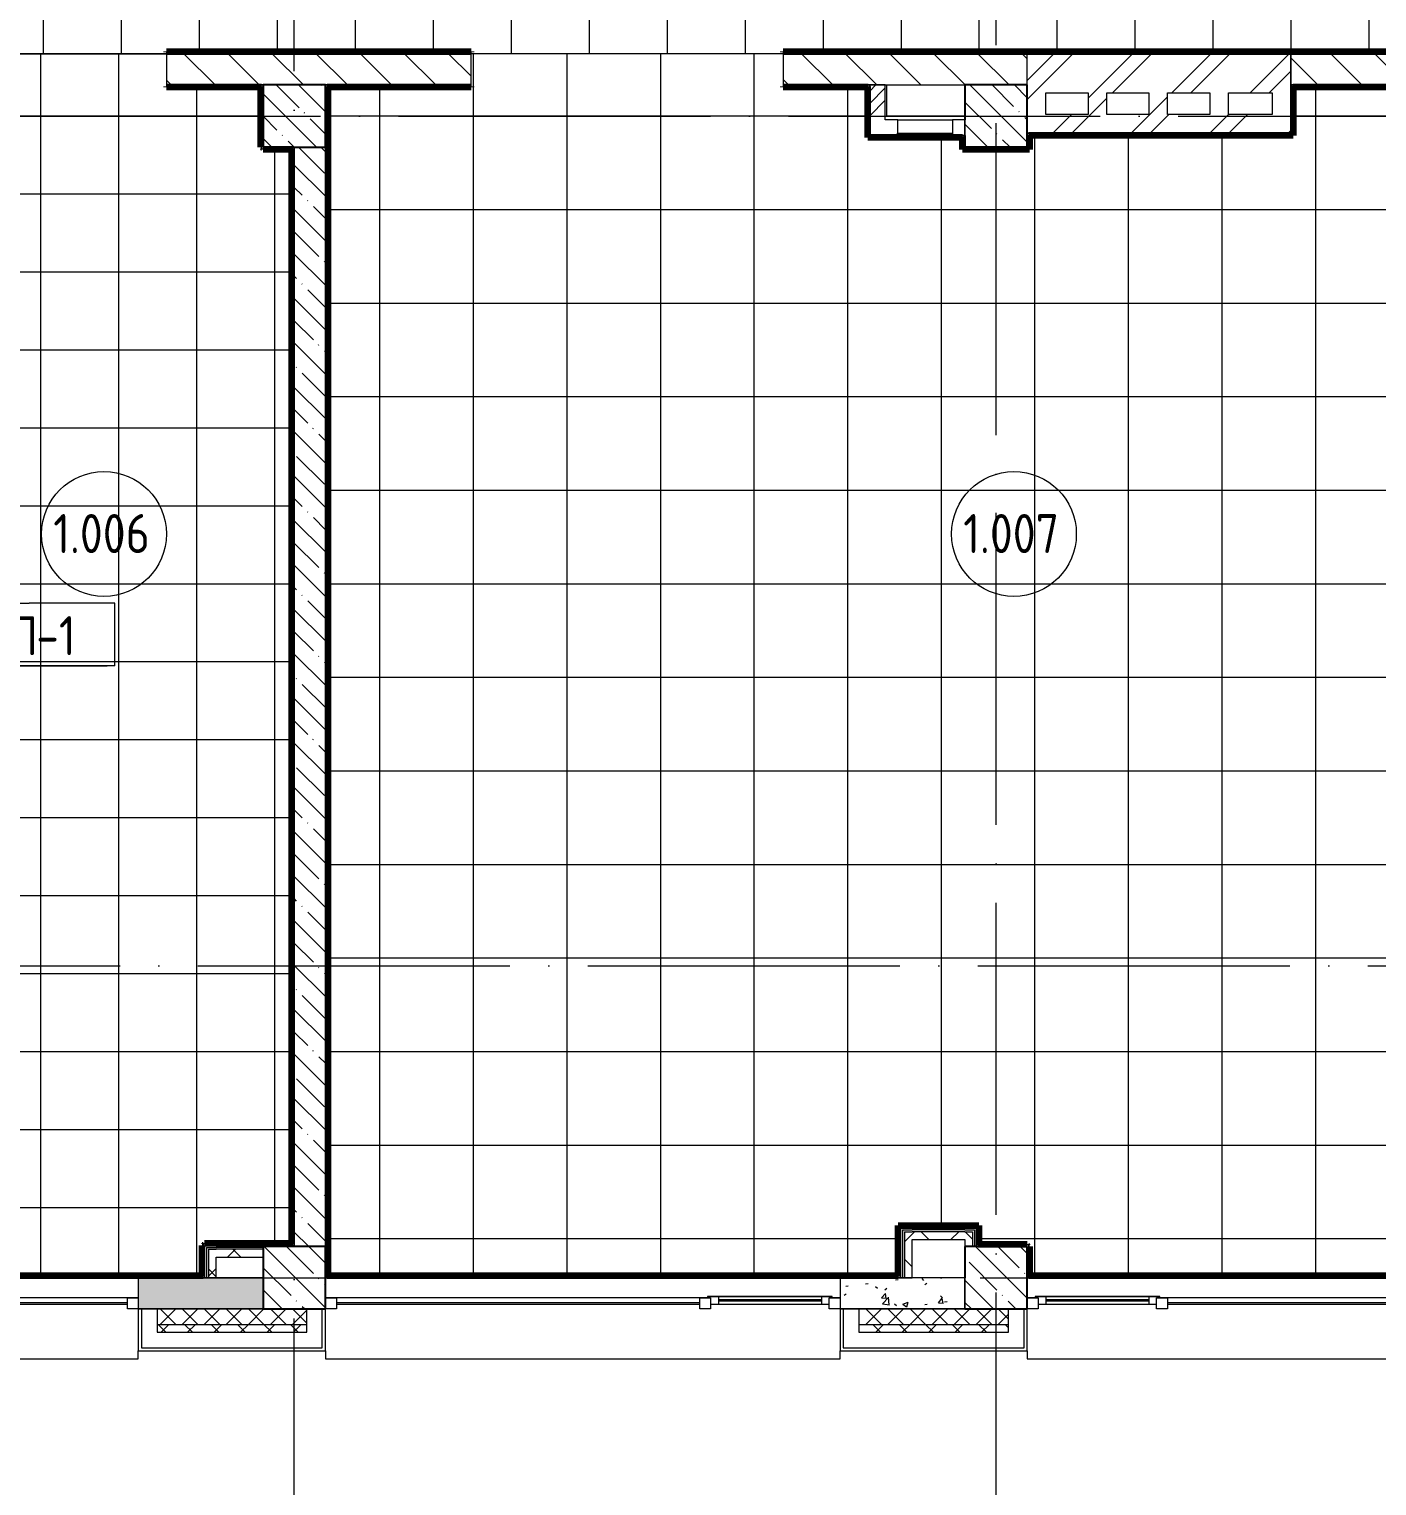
# Model space of a CAD drawing. Header units: millimetres. Extents: x -4370 to 196781, y -4577 to 61202.
# Drawn here: x 52850 to 61492, y 42190 to 51533 of the extents above; entities that cross this region are included whole.
import ezdxf

# ---------------------------------------------------------------- set-up
doc = ezdxf.new("R2010")
doc.units = ezdxf.units.MM
doc.linetypes.add('ADSK_Линия сетки', pattern=[2500, 2000, -250, 0, -250])
for name, color, linetype, lineweight in [('A-AREA-____-IDEN', 2, 'Continuous', 20), ('A-FLOR-____-IDEN', 11, 'Continuous', 20), ('A-FLOR-____-OTLN', 192, 'Continuous', 9), ('A-FLOR-____-PATT', 8, 'Continuous', 9), ('A-GENM-____-MCUT', 13, 'Continuous', 9), ('A-GENM-____-OTLN', 13, 'Continuous', 9), ('A-GLAZ-____-MCUT', 151, 'Continuous', 9), ('A-GLAZ-____-OTLN', 151, 'Continuous', 9), ('A-WALL-____-MCUT', 113, 'Continuous', 9), ('A-WALL-____-PATT', 111, 'Continuous', 9), ('A-WALL-FNSH-MCUT', 113, 'Continuous', 9), ('I-WALL-____-OTLN', 2, 'Continuous', 9), ('S-COLS-____-MCUT', 52, 'Continuous', 9), ('S-COLS-____-OTLN', 52, 'Continuous', 9), ('S-GRID-____-OTLN', 1, 'Continuous', 9)]:
    doc.layers.add(name, color=color, linetype=linetype, lineweight=lineweight)
doc.styles.add('GOST Common_1', font='GOST_Common.ttf', dxfattribs={"width": 0.9, "height": 250})
pattern_1 = [(45, (0, 0), (-224.5064, 224.5064), []), (45, (79.38, 0), (0, 449.0128), []), (45, (-79.38, 0), (0, 449.0128), [])]
pattern_2 = [(135, (0, 0), (-142.5612, -142.5612), []), (135, (142.56, 0), (-142.5612, -142.5612), [252.016, -50.403, 3.353, -47.05])]
pattern_3 = [(135, (0, 0), (-141.42136, -141.42136), [])]
pattern_4 = [(45, (0, 0), (-251.4472, 251.4472), []), (45, (0, 381), (-251.4472, 251.4472), [])]
pattern_5 = [(45, (0, 0), (-141.42136, 141.42136), []), (135, (0, 0), (-141.42136, -141.42136), [])]
pattern_6 = [(50, (0, 0), (364.3679, -31.8783), [38.1, -419.1]), (355, (0, 0), (-70.4859, 382.1133), [30.48, -335.28]), (100.451, (30.36, -2.66), (293.885, 350.2334), [32.38, -356.18]), (46.184, (0, 101.6), (542.1585, -84.0858), [57.15, -628.65]), (96.636, (45.2, 94.6), (474.805, 494.8554), [48.57, -534.27]), (351.184, (0, 101.6), (474.81, 494.85), [45.72, -502.92]), (21, (50.8, 76.2), (303.2285, -204.5305), [38.1, -419.1]), (326, (50.8, 76.2), (123.6039, 368.376), [30.48, -335.28]), (71.451, (76.07, 59.16), (426.8341, 163.8427), [32.38, -356.18]), (37.5, (0, 0), (6.17665, 169.11015), [16.764, -314.452, 16.764, -323.596, -336.55]), (37.5, (0, 0), (6.17665, 169.11015), [-671.576, 16.764, -319.786]), (7.5, (0, 0), (133.63888, 200.3615), [16.764, -177.292, 16.764, -306.832, -128.27]), (7.5, (0, 0), (133.63888, 200.3615), [-517.652, 16.764, -111.506]), (327.5, (-113.28, 0), (271.18182, -11.45836), [16.764, -110.236, 16.764, -379.476, -525.78]), (327.5, (-113.28, 0), (271.18182, -11.45836), [-523.24, 16.764, -509.016]), (317.5, (-164.08, 0), (296.2585, 50.85285), [16.764, -148.336, 16.764, -246.38, -373.38]), (317.5, (-164.08, 0), (296.2585, 50.85285), [-428.244, 16.764, -356.616])]

# ---------------------------------------------------------------- blocks, each defined once
blk = doc.blocks.new('Окно_СКБ_1Ст1 - 120_Окно_СКБ_1Ст_1700_ОК19Л-29018918-О_АИ_ПП_0_000_Целиком')
at = {"layer": 'A-GLAZ-____-MCUT', "color": 90}
for p, q in [((-850, -195), (-850, -125)), ((-850, -125), (-780, -125)), ((-780, -125), (-780, -195)), ((780, -195), (780, -125)), ((780, -125), (850, -125)), ((850, -125), (850, -195)), ((-780, -195), (-850, -195)), ((850, -195), (780, -195))]:
    blk.add_line(p, q, dxfattribs=at)
at = {"layer": 'A-GLAZ-____-MCUT', "color": 10, "lineweight": 5}
for p, q in [((780, -155), (-780, -155)), ((780, -165), (-780, -165))]:
    blk.add_line(p, q, dxfattribs=at)
at = {"layer": 'A-GLAZ-____-OTLN', "color": 10, "lineweight": 5}
blk.add_line((-850, -195), (850, -195), dxfattribs=at)
blk = doc.blocks.new('Окно_СКБ_2Ст1 - Окно_СКБ_2Ст 3300_ОК1Л-35431506-О_АИ_ПП_0_000_Целиком')
at = {"layer": 'A-GLAZ-____-MCUT', "color": 90}
for p, q in [((-1650, -195), (-1650, -125)), ((-1650, -125), (-1580, -125)), ((-1580, -125), (-1580, -195)), ((-820, -155), (-1580, -155)), ((-1580, -155), (-1580, -195)), ((-1530, -205), (-1530, -155)), ((-870, -205), (-870, -155)), ((-820, -195), (-820, -125)), ((-820, -125), (-750, -125)), ((-820, -195), (-820, -155)), ((-750, -125), (-750, -195)), ((1580, -195), (1580, -125)), ((1580, -125), (1650, -125)), ((1650, -125), (1650, -195)), ((-1580, -195), (-1650, -195)), ((-1580, -195), (-1600, -195)), ((-1600, -195), (-1600, -205)), ((-1600, -205), (-800, -205)), ((-800, -205), (-1600, -205)), ((-750, -195), (-820, -195)), ((-800, -195), (-820, -195)), ((-800, -205), (-800, -195)), ((1650, -195), (1580, -195))]:
    blk.add_line(p, q, dxfattribs=at)
at = {"layer": 'A-GLAZ-____-MCUT', "color": 10, "lineweight": 5}
for p, q in [((-1530, -175), (-870, -175)), ((-870, -185), (-1530, -185)), ((1580, -155), (-750, -155)), ((1580, -165), (-750, -165))]:
    blk.add_line(p, q, dxfattribs=at)
at = {"layer": 'A-GLAZ-____-OTLN', "color": 10, "lineweight": 5}
for p, q in [((-1650, -195), (-1600, -195)), ((-800, -195), (1650, -195))]:
    blk.add_line(p, q, dxfattribs=at)
blk = doc.blocks.new('Окно_СКБ_2Ст1 - Окно_СКБ_2Ст 3300_ОК2-29018968-О_АИ_ПП_0_000_Целиком')
at = {"layer": 'A-GLAZ-____-MCUT', "color": 90}
for p, q in [((-1650, -195), (-1650, -125)), ((-1650, -125), (-1580, -125)), ((-1580, -125), (-1580, -195)), ((750, -195), (750, -125)), ((750, -125), (820, -125)), ((820, -125), (820, -195)), ((1580, -155), (820, -155)), ((820, -155), (820, -195)), ((870, -205), (870, -155)), ((1530, -205), (1530, -155)), ((1580, -195), (1580, -125)), ((1580, -125), (1650, -125)), ((1580, -195), (1580, -155)), ((1650, -125), (1650, -195)), ((-1580, -195), (-1650, -195)), ((820, -195), (750, -195)), ((820, -195), (800, -195)), ((800, -195), (800, -205)), ((800, -205), (1600, -205)), ((1600, -205), (800, -205)), ((1650, -195), (1580, -195)), ((1600, -195), (1580, -195)), ((1600, -205), (1600, -195))]:
    blk.add_line(p, q, dxfattribs=at)
at = {"layer": 'A-GLAZ-____-MCUT', "color": 10, "lineweight": 5}
for p, q in [((750, -155), (-1580, -155)), ((750, -165), (-1580, -165)), ((870, -175), (1530, -175)), ((1530, -185), (870, -185))]:
    blk.add_line(p, q, dxfattribs=at)
at = {"layer": 'A-GLAZ-____-OTLN', "color": 10, "lineweight": 5}
for p, q in [((-1650, -195), (800, -195)), ((1600, -195), (1650, -195))]:
    blk.add_line(p, q, dxfattribs=at)
blk = doc.blocks.new('WNW_Отлив1 - Отлив_металлический 2-28595994-О_АИ_ПП_0_000_Целиком')
at = {"layer": 'A-GLAZ-____-OTLN', "color": 10, "lineweight": 5}
for p, q in [((850, 320), (-850, 320)), ((-850, 320), (-850, 270)), ((850, 270), (850, 320))]:
    blk.add_line(p, q, dxfattribs=at)
blk = doc.blocks.new('WNW_Отлив1 - Отлив_металлический 2-28598290-О_АИ_ПП_0_000_Целиком')
at = {"layer": 'A-GLAZ-____-OTLN', "color": 10, "lineweight": 5}
for p, q in [((1650, 320), (-1650, 320)), ((-1650, 320), (-1650, 270)), ((1650, 270), (1650, 320))]:
    blk.add_line(p, q, dxfattribs=at)
blk = doc.blocks.new('BSC_Колонна _Прямоугольная - 400x400-V19-О_АИ_ПП_0_000_Целиком')
at = {"layer": 'S-COLS-____-OTLN', "lineweight": 5}
h = blk.add_hatch(dxfattribs=at)
h.set_pattern_fill('FP_44', color=256, style=0, pattern_type=2)
h.set_pattern_definition([(135, (-54549.98, -50975), (-142.5619, -142.5619), []), (135, (-54407.42, -50975), (-142.5619, -142.5619), [252.016, -50.403, 3.353, -47.05])])
h.paths.add_polyline_path([(-200, -200), (200, -200), (200, 200), (-200, 200)])
at = {"layer": 'S-COLS-____-MCUT', "color": 130, "lineweight": 25}
for p, q in [((200, 200), (-200, 200)), ((-200, 200), (-200, -200)), ((200, -200), (200, 200)), ((-200, -200), (200, -200))]:
    blk.add_line(p, q, dxfattribs=at)
blk = doc.blocks.new('ASML_АР_Отделка Люка - ВО Отделка люков_Грунтовка 0_Шпатлевка 0_Окраска 0_0-42723977-О_АИ_ПП_0_000_Целиком')
at = {"layer": 'A-GENM-____-MCUT', "color": 130, "lineweight": 25}
for p, q in [((175, 3), (-175, 3)), ((-175, 3), (-175, 0)), ((175, 0), (175, 3)), ((-175, 0), (175, 0))]:
    blk.add_line(p, q, dxfattribs=at)
blk = doc.blocks.new('0083_СОШ675_АР_R22_rvt-1-О_АИ_ПП_0_000_Целиком')
at = {"layer": 'A-WALL-____-PATT', "lineweight": 5}
h = blk.add_hatch(dxfattribs=at)
h.set_pattern_fill('FP_4', color=10, style=0, pattern_type=2)
h.set_pattern_definition(pattern_3)
h.paths.add_polyline_path([(59122.8, 51175), (59250, 51175), (59250, 51375), (57685, 51375), (57685, 51175), (58501.9, 51175)])
h.paths.add_polyline_path([(55685, 51175), (55685, 51375), (53730, 51375), (53730, 51175), (55397.1, 51175)])
h.paths.add_polyline_path([(52630, 51175), (52630, 51375), (51810, 51375), (51810, 51175)])
h = blk.add_hatch(dxfattribs=at)
h.set_pattern_fill('FP_7', color=10, style=0, pattern_type=2)
h.set_pattern_definition(pattern_4)
h.paths.add_polyline_path([(59370, 50865), (59370, 51375), (59250, 51375), (59250, 50865)])
h = blk.add_hatch(dxfattribs=at)
h.set_pattern_fill('FP_7', color=10, style=0, pattern_type=2)
h.set_pattern_definition(pattern_4)
h.paths.add_polyline_path([(60820, 51125), (60940, 51125), (60940, 51375), (59370, 51375), (59370, 51125), (60540, 51125)])
h = blk.add_hatch(dxfattribs=at)
h.set_pattern_fill('FP_4', color=10, style=0, pattern_type=2)
h.set_pattern_definition(pattern_3)
h.paths.add_polyline_path([(69050, 51175), (69050, 51375), (60940, 51375), (60940, 51175), (67816.1, 51175)])
h = blk.add_hatch(dxfattribs=at)
h.set_pattern_fill('FP_8', color=10, style=0, pattern_type=2)
h.set_pattern_definition(pattern_1)
h.paths.add_polyline_path([(58340, 50850), (58340, 51175), (58240, 51175), (58240, 50850)])
h = blk.add_hatch(dxfattribs=at)
h.set_pattern_fill('FP_7', color=10, style=0, pattern_type=2)
h.set_pattern_definition(pattern_4)
h.paths.add_polyline_path([(59760, 50985), (59760, 51125), (59640, 51125), (59640, 50985)])
h = blk.add_hatch(dxfattribs=at)
h.set_pattern_fill('FP_7', color=10, style=0, pattern_type=2)
h.set_pattern_definition(pattern_4)
h.paths.add_polyline_path([(60150, 50985), (60150, 51125), (60030, 51125), (60030, 50985)])
h = blk.add_hatch(dxfattribs=at)
h.set_pattern_fill('FP_7', color=10, style=0, pattern_type=2)
h.set_pattern_definition(pattern_4)
h.paths.add_polyline_path([(60540, 50985), (60540, 51125), (60420, 51125), (60420, 50985)])
h = blk.add_hatch(dxfattribs=at)
h.set_pattern_fill('FP_8', color=10, style=0, pattern_type=2)
h.set_pattern_definition(pattern_1)
h.paths.add_polyline_path([(58340, 50850), (58420, 50850), (58420, 50950), (58340, 50950), (58340, 50857)])
h.paths.add_polyline_path([(58770, 50850), (58850, 50850), (58850, 50950), (58770, 50950), (58770, 50857)])
h = blk.add_hatch(dxfattribs=at)
h.set_pattern_fill('FP_7', color=10, style=0, pattern_type=2)
h.set_pattern_definition(pattern_4)
h.paths.add_polyline_path([(60940, 50865), (60940, 50985), (59370, 50985), (59370, 50865), (60364.7, 50865)])
h = blk.add_hatch(dxfattribs=at)
h.set_pattern_fill('FP_3', color=10, style=0, pattern_type=2)
h.set_pattern_definition(pattern_2)
h.paths.add_polyline_path([(54550, 43725), (54750, 43725), (54750, 50775), (54550, 50775), (54550, 43826.9)])
h = blk.add_hatch(dxfattribs=at)
h.set_pattern_fill('FP_56', color=252, style=0, pattern_type=2)
h.set_pattern_definition(pattern_5)
h.paths.add_polyline_path([(58512.5, 43525), (58512.5, 43820), (58462.5, 43820), (58462.5, 43525), (58501.9, 43525)])
h = blk.add_hatch(dxfattribs=at)
h.set_pattern_fill('FP_56', color=252, style=0, pattern_type=2)
h.set_pattern_definition(pattern_5)
h.paths.add_polyline_path([(58850, 43770), (58850, 43820), (58512.5, 43820), (58512.5, 43770)])
h = blk.add_hatch(dxfattribs=at)
h.set_pattern_fill('FP_56', color=252, style=0, pattern_type=2)
h.set_pattern_definition(pattern_5)
h.paths.add_polyline_path([(58900, 43725), (58900, 43820), (58850, 43820), (58850, 43725)])
h = blk.add_hatch(dxfattribs=at)
h.set_pattern_fill('FP_56', color=252, style=0, pattern_type=2)
h.set_pattern_definition(pattern_5)
h.paths.add_polyline_path([(54050, 43525), (54050, 43707), (54000, 43707), (54000, 43525)])
h = blk.add_hatch(dxfattribs=at)
h.set_pattern_fill('FP_56', color=252, style=0, pattern_type=2)
h.set_pattern_definition(pattern_5)
h.paths.add_polyline_path([(54350, 43657), (54350, 43707), (54050, 43707), (54050, 43657), (54155.2, 43657)])
h = blk.add_hatch(dxfattribs=at)
h.set_pattern_fill('FP_5', color=10, style=0, pattern_type=2)
h.set_pattern_definition(pattern_6)
h.paths.add_polyline_path([(54350, 43325), (54350, 43525), (53550, 43525), (53550, 43325), (54155.2, 43325)])
h.paths.add_polyline_path([(51730, 43325), (51850, 43325), (51850, 43525), (51150, 43525), (51150, 43325), (51671.4, 43325)])
h.paths.add_polyline_path([(49050, 43325), (49850, 43325), (49850, 43525), (49050, 43525)])
h.paths.add_polyline_path([(44550, 43325), (45350, 43325), (45350, 43525), (44550, 43525)])
h.paths.add_polyline_path([(40494.4, 43325), (40850, 43325), (40850, 43525), (40050, 43525), (40050, 43325), (40170, 43325)])
h.paths.add_polyline_path([(36730, 43325), (36750, 43325), (36750, 43525), (36350, 43525), (36350, 43325), (36630, 43325)])
h.paths.add_polyline_path([(35550, 43325), (35950, 43325), (35950, 43525), (35550, 43525)])
h.paths.add_polyline_path([(33850, 43325), (33850, 43525), (33150, 43525), (33150, 43325), (33830, 43325)])
h.paths.add_polyline_path([(32250, 43325), (32250, 43525), (31450, 43525), (31450, 43325), (32230, 43325)])
h.paths.add_polyline_path([(27454.4, 43325), (27750, 43325), (27750, 43525), (26950, 43525), (26950, 43325), (27144, 43325)])
h.paths.add_polyline_path([(23230, 43325), (23250, 43325), (23250, 43525), (22450, 43525), (22450, 43325), (23130, 43325)])
h.paths.add_polyline_path([(18750, 43325), (18750, 43525), (17950, 43525), (17950, 43325), (18730, 43325)])
h.paths.add_polyline_path([(15830, 43325), (15850, 43325), (15850, 43525), (15150, 43525), (15150, 43325), (15730, 43325)])
h.paths.add_polyline_path([(14130, 43325), (14250, 43325), (14250, 43525), (13450, 43525), (13450, 43325), (14104, 43325)])
h.paths.add_polyline_path([(9136.4, 43325), (9750, 43325), (9750, 43525), (8950, 43525), (8950, 43325)])
h.paths.add_polyline_path([(4450, 43325), (5250, 43325), (5250, 43525), (4450, 43525)])
h.paths.add_polyline_path([(730, 43325), (750, 43325), (750, 43525), (200, 43525), (200, 43325), (630, 43325)])
h = blk.add_hatch(dxfattribs=at)
h.set_pattern_fill('FP_5', color=10, style=0, pattern_type=2)
h.set_pattern_definition(pattern_6)
h.paths.add_polyline_path([(63350, 43325), (63350, 43525), (62550, 43525), (62550, 43325), (62848.5, 43325)])
h.paths.add_polyline_path([(58850, 43325), (58850, 43525), (58050, 43525), (58050, 43325), (58501.9, 43325)])
h = blk.add_hatch(dxfattribs=at)
h.set_pattern_fill('FP_6', color=10, style=0, pattern_type=2)
h.set_pattern_definition([(45, (0, 0), (-70.71068, 70.71068), []), (135, (0, 0), (-70.71068, -70.71068), [])])
h.paths.add_polyline_path([(69063, 43225), (69063, 43325), (62670, 43325), (62670, 43225), (69058, 43225)])
h.paths.add_polyline_path([(59122.8, 43225), (59130, 43225), (59130, 43325), (58170, 43325), (58170, 43225)])
h.paths.add_polyline_path([(54630, 43225), (54630, 43325), (53670, 43325), (53670, 43225), (54155.2, 43225)])
h.paths.add_polyline_path([(51730, 43225), (51730, 43325), (51270, 43325), (51270, 43225), (51671.4, 43225)])
h.paths.add_polyline_path([(49187.7, 43225), (50130, 43225), (50130, 43325), (49170, 43325), (49170, 43225)])
h.paths.add_polyline_path([(45630, 43225), (45630, 43325), (44670, 43325), (44670, 43225)])
h.paths.add_polyline_path([(41130, 43225), (41130, 43325), (40170, 43325), (40170, 43225)])
h.paths.add_polyline_path([(36630, 43225), (36630, 43325), (35670, 43325), (35670, 43225)])
h.paths.add_polyline_path([(33730, 43225), (33730, 43325), (33270, 43325), (33270, 43225)])
h.paths.add_polyline_path([(32130, 43225), (32130, 43325), (31170, 43325), (31170, 43225), (31801.1, 43225)])
h.paths.add_polyline_path([(27630, 43225), (27630, 43325), (26670, 43325), (26670, 43225), (26833.5, 43225)])
h.paths.add_polyline_path([(23130, 43225), (23130, 43325), (22170, 43325), (22170, 43225)])
h.paths.add_polyline_path([(17670, 43225), (18630, 43225), (18630, 43325), (17670, 43325), (17670, 43249.4)])
h.paths.add_polyline_path([(15730, 43225), (15730, 43325), (15270, 43325), (15270, 43225)])
h.paths.add_polyline_path([(13170, 43225), (14130, 43225), (14130, 43325), (13170, 43325), (13170, 43249.4)])
h.paths.add_polyline_path([(9630, 43225), (9630, 43325), (8670, 43325), (8670, 43225), (9446.9, 43225)])
h.paths.add_polyline_path([(4479.3, 43225), (5130, 43225), (5130, 43325), (4170, 43325), (4170, 43225)])
h.paths.add_polyline_path([(630, 43225), (630, 43325), (-300, 43325), (-300, 43225)])
h = blk.add_hatch(dxfattribs=at)
h.set_pattern_fill('FP_1', color=10, style=0, pattern_type=2)
h.set_pattern_definition([(135, (0, 0), (-84.85281, -84.85281), []), (225, (0, 0), (84.85281, -84.85281), [])])
h.paths.add_polyline_path([(69063, 43175), (69063, 43225), (62670, 43225), (62670, 43175), (69058, 43175)])
h.paths.add_polyline_path([(59122.8, 43175), (59130, 43175), (59130, 43225), (58170, 43225), (58170, 43175)])
h.paths.add_polyline_path([(54630, 43175), (54630, 43225), (53670, 43225), (53670, 43175), (54155.2, 43175)])
h.paths.add_polyline_path([(51671.4, 43175), (51730, 43175), (51730, 43225), (51270, 43225), (51270, 43175)])
h.paths.add_polyline_path([(49187.7, 43175), (50130, 43175), (50130, 43225), (49170, 43225), (49170, 43175)])
h.paths.add_polyline_path([(45630, 43175), (45630, 43225), (44670, 43225), (44670, 43175)])
h.paths.add_polyline_path([(40170, 43175), (41130, 43175), (41130, 43225), (40170, 43225)])
h.paths.add_polyline_path([(35670, 43175), (36630, 43175), (36630, 43225), (35670, 43225)])
h.paths.add_polyline_path([(33730, 43175), (33730, 43225), (33270, 43225), (33270, 43175)])
h.paths.add_polyline_path([(31801.1, 43175), (32130, 43175), (32130, 43225), (31170, 43225), (31170, 43175)])
h.paths.add_polyline_path([(27630, 43175), (27630, 43225), (26670, 43225), (26670, 43175), (26833.5, 43175)])
h.paths.add_polyline_path([(22170, 43175), (23130, 43175), (23130, 43225), (22170, 43225)])
h.paths.add_polyline_path([(18630, 43175), (18630, 43225), (17670, 43225), (17670, 43175)])
h.paths.add_polyline_path([(15270, 43175), (15730, 43175), (15730, 43225), (15270, 43225)])
h.paths.add_polyline_path([(14130, 43175), (14130, 43225), (13170, 43225), (13170, 43175)])
h.paths.add_polyline_path([(9446.9, 43175), (9630, 43175), (9630, 43225), (8670, 43225), (8670, 43175)])
h.paths.add_polyline_path([(4170, 43175), (5130, 43175), (5130, 43225), (4170, 43225)])
h.paths.add_polyline_path([(630, 43175), (630, 43225), (-350, 43225), (-350, 43175)])
at = {"layer": 'S-COLS-____-OTLN', "lineweight": 5}
h = blk.add_hatch(dxfattribs=at)
h.set_pattern_fill('FP_3', color=256, style=0, pattern_type=2)
h.set_pattern_definition(pattern_2)
h.paths.add_polyline_path([(58850, 50775), (59250, 50775), (59250, 51175), (58850, 51175), (58850, 50850)])
h = blk.add_hatch(dxfattribs=at)
h.set_pattern_fill('FP_3', color=256, style=0, pattern_type=2)
h.set_pattern_definition(pattern_2)
h.paths.add_polyline_path([(54350, 43325), (54750, 43325), (54750, 43725), (54350, 43725)])
h = blk.add_hatch(dxfattribs=at)
h.set_pattern_fill('FP_3', color=256, style=0, pattern_type=2)
h.set_pattern_definition(pattern_2)
h.paths.add_polyline_path([(58850, 43325), (59250, 43325), (59250, 43725), (58850, 43725), (58850, 43525)])
at = {"layer": 'A-FLOR-____-OTLN', "color": 90}
for p, q in [((58350, 50975), (58350, 51175)), ((58850, 50975), (58350, 50975))]:
    blk.add_line(p, q, dxfattribs=at)
at = {"layer": 'A-WALL-____-MCUT', "color": 50, "lineweight": 13}
for p, q in [((55685, 51375), (53730, 51375)), ((53730, 51375), (53730, 51175)), ((55685, 51175), (55685, 51375)), ((59250, 51375), (57685, 51375)), ((57685, 51375), (57685, 51175)), ((59370, 51375), (59250, 51375)), ((60940, 51375), (59370, 51375)), ((69050, 51375), (60940, 51375)), ((60940, 51375), (60940, 51175)), ((60940, 51125), (60940, 51375)), ((53730, 51175), (54350, 51175)), ((54750, 51175), (55685, 51175)), ((57685, 51175), (59250, 51175)), ((58340, 51175), (58240, 51175)), ((58240, 51175), (58240, 50850)), ((58340, 50950), (58340, 51175)), ((59250, 51175), (59250, 50865)), ((59370, 50985), (59370, 51125)), ((59370, 51125), (59640, 51125)), ((59640, 51125), (59640, 50985)), ((59760, 50985), (59760, 51125)), ((59760, 51125), (60030, 51125)), ((60030, 51125), (60030, 50985)), ((60150, 50985), (60150, 51125)), ((60150, 51125), (60420, 51125)), ((60420, 51125), (60420, 50985)), ((60540, 50985), (60540, 51125)), ((60540, 51125), (60820, 51125)), ((60820, 51125), (60820, 50985)), ((60940, 51175), (63350, 51175)), ((60940, 50985), (60940, 51125)), ((58420, 50950), (58340, 50950)), ((58420, 50860), (58420, 50950)), ((58850, 50950), (58770, 50950)), ((58770, 50950), (58770, 50860)), ((59640, 50985), (59370, 50985)), ((60030, 50985), (59760, 50985)), ((60420, 50985), (60150, 50985)), ((60820, 50985), (60540, 50985)), ((60940, 50865), (60940, 50985)), ((58240, 50850), (58340, 50850)), ((58340, 50850), (58420, 50850)), ((58420, 50850), (58420, 50857)), ((58770, 50857), (58770, 50850)), ((58770, 50850), (58850, 50850)), ((59250, 50865), (59370, 50865)), ((59370, 50865), (60940, 50865)), ((54550, 50775), (54550, 43725)), ((54750, 43725), (54750, 50775)), ((58462.5, 43820), (58462.5, 43525)), ((58462.5, 43820), (58512.5, 43820)), ((58850, 43820), (58512.5, 43820)), ((58850, 43820), (58900, 43820)), ((58900, 43820), (58900, 43725)), ((54550, 43725), (54750, 43725)), ((58512.5, 43525), (58512.5, 43770)), ((58512.5, 43770), (58850, 43770)), ((58850, 43770), (58850, 43725)), ((58850, 43725), (58900, 43725)), ((54000, 43707), (54000, 43525)), ((54000, 43707), (54050, 43707)), ((54350, 43707), (54050, 43707)), ((54050, 43525), (54050, 43657)), ((54050, 43657), (54350, 43657)), ((54350, 43657), (54350, 43707)), ((54350, 43525), (53550, 43525)), ((53550, 43525), (53550, 43325)), ((54000, 43525), (54050, 43525)), ((54350, 43325), (54350, 43525)), ((58850, 43525), (58050, 43525)), ((58050, 43525), (58050, 43325)), ((58462.5, 43525), (58512.5, 43525)), ((53570, 43325), (53550, 43325)), ((53550, 43325), (53570, 43325)), ((53670, 43325), (53570, 43325)), ((53570, 43325), (53670, 43325)), ((54350, 43325), (53670, 43325)), ((53670, 43325), (54350, 43325)), ((58070, 43325), (58050, 43325)), ((58050, 43325), (58070, 43325)), ((58170, 43325), (58070, 43325)), ((58070, 43325), (58170, 43325)), ((58850, 43325), (58170, 43325)), ((58170, 43325), (58850, 43325))]:
    blk.add_line(p, q, dxfattribs=at)
at = {"layer": 'A-WALL-____-MCUT', "color": 10, "lineweight": 5}
for p, q in [((59250, 51175), (59250, 51375)), ((58850, 50850), (58850, 50950)), ((58450, 43832.5), (58450, 43525)), ((58450, 43832.5), (58462.5, 43832.5)), ((58462.5, 43832.5), (58512.5, 43832.5)), ((58850, 43832.5), (58512.5, 43832.5)), ((58850, 43832.5), (58900, 43832.5)), ((58900, 43832.5), (58912.5, 43832.5)), ((58912.5, 43832.5), (58912.5, 43725)), ((53987.5, 43719.5), (53987.5, 43525)), ((53987.5, 43719.5), (54000, 43719.5)), ((54000, 43719.5), (54050, 43719.5)), ((54350, 43719.5), (54050, 43719.5)), ((58850, 43325), (58850, 43525)), ((53570, 43325), (53570, 43075)), ((53670, 43325), (53670, 43225)), ((54630, 43225), (54630, 43325)), ((54730, 43075), (54730, 43325)), ((58070, 43325), (58070, 43075)), ((58170, 43325), (58170, 43225)), ((59130, 43225), (59130, 43325)), ((59230, 43075), (59230, 43325)), ((53670, 43225), (53670, 43175)), ((53670, 43225), (54630, 43225)), ((53670, 43175), (54630, 43175)), ((54630, 43175), (54630, 43225)), ((58170, 43225), (58170, 43175)), ((58170, 43225), (59130, 43225)), ((58170, 43175), (59130, 43175)), ((59130, 43175), (59130, 43225)), ((53570, 43075), (54730, 43075)), ((58070, 43075), (59230, 43075))]:
    blk.add_line(p, q, dxfattribs=at)
at = {"layer": 'A-WALL-____-MCUT', "color": 90}
for p, q in [((54630, 43325), (54350, 43325)), ((59130, 43325), (58850, 43325))]:
    blk.add_line(p, q, dxfattribs=at)
at = {"layer": 'A-WALL-FNSH-MCUT', "color": 90}
for p, q in [((58450, 43845), (58437.5, 43845)), ((58437.5, 43845), (58437.5, 43525)), ((58462.5, 43845), (58450, 43845)), ((58512.5, 43845), (58462.5, 43845)), ((58850, 43845), (58512.5, 43845)), ((58900, 43845), (58850, 43845)), ((58912.5, 43845), (58900, 43845)), ((58925, 43845), (58912.5, 43845)), ((58925, 43725), (58925, 43845)), ((53987.5, 43732), (53975, 43732)), ((53975, 43732), (53975, 43525)), ((54000, 43732), (53987.5, 43732)), ((54050, 43732), (54000, 43732)), ((54350, 43732), (54050, 43732)), ((54350, 43719.5), (54350, 43732)), ((58900, 43725), (58912.5, 43725)), ((58912.5, 43725), (58925, 43725)), ((54350, 43707), (54350, 43719.5)), ((53975, 43525), (53987.5, 43525)), ((53987.5, 43525), (54000, 43525)), ((58437.5, 43525), (58450, 43525)), ((58450, 43525), (58462.5, 43525)), ((53550, 43325), (53550, 43055)), ((54730, 43325), (54630, 43325)), ((54750, 43325), (54730, 43325)), ((54750, 43055), (54750, 43325)), ((58050, 43325), (58050, 43055)), ((59230, 43325), (59130, 43325)), ((59250, 43325), (59230, 43325)), ((59250, 43055), (59250, 43325)), ((53550, 43055), (54750, 43055)), ((58050, 43055), (59250, 43055))]:
    blk.add_line(p, q, dxfattribs=at)
at = {"layer": 'I-WALL-____-OTLN', "color": 90}
for p, q in [((58420, 50950), (58770, 50950)), ((58770, 50850), (58420, 50850)), ((51850, 43525), (53550, 43525)), ((54750, 43525), (54760, 43525)), ((54760, 43525), (58050, 43525)), ((59251.8, 43525), (59260, 43525)), ((59260, 43525), (62550, 43525))]:
    blk.add_line(p, q, dxfattribs=at)
at = {"layer": 'S-COLS-____-MCUT', "color": 130, "lineweight": 25}
for p, q in [((59250, 51175), (58850, 51175)), ((58850, 51175), (58850, 50950)), ((59250, 50775), (59250, 51175)), ((58850, 50850), (58850, 50775)), ((58850, 50775), (59250, 50775)), ((54750, 43725), (54350, 43725)), ((54350, 43725), (54350, 43325)), ((54750, 43325), (54750, 43725)), ((59250, 43725), (58850, 43725)), ((58850, 43725), (58850, 43525)), ((59250, 43325), (59250, 43725)), ((54350, 43325), (54750, 43325)), ((58850, 43325), (59250, 43325))]:
    blk.add_line(p, q, dxfattribs=at)
at = {"layer": 'S-COLS-____-OTLN', "color": 90}
for p, q in [((58850, 50950), (58850, 50850)), ((58850, 43525), (58850, 43325))]:
    blk.add_line(p, q, dxfattribs=at)
at = {"layer": 'A-GENM-____-OTLN', "color": 90, "lineweight": 9, "rotation": 180}
blk.add_blockref('ASML_АР_Отделка Люка - ВО Отделка люков_Грунтовка 0_Шпатлевка 0_Окраска 0_0-42723977-О_АИ_ПП_0_000_Целиком', (58595, 50860), dxfattribs=at)
at = {"layer": 'A-GLAZ-____-OTLN', "color": 90, "lineweight": 9, "rotation": 180}
for name, p in [('Окно_СКБ_1Ст1 - 120_Окно_СКБ_1Ст_1700_ОК19Л-29018918-О_АИ_ПП_0_000_Целиком', (52700, 43200)), ('Окно_СКБ_2Ст1 - Окно_СКБ_2Ст 3300_ОК1Л-35431506-О_АИ_ПП_0_000_Целиком', (56400, 43200)), ('Окно_СКБ_2Ст1 - Окно_СКБ_2Ст 3300_ОК2-29018968-О_АИ_ПП_0_000_Целиком', (60900, 43200)), ('WNW_Отлив1 - Отлив_металлический 2-28595994-О_АИ_ПП_0_000_Целиком', (52700, 43325)), ('WNW_Отлив1 - Отлив_металлический 2-28598290-О_АИ_ПП_0_000_Целиком', (56400, 43325)), ('WNW_Отлив1 - Отлив_металлический 2-28598290-О_АИ_ПП_0_000_Целиком', (60900, 43325))]:
    blk.add_blockref(name, p, dxfattribs=at)
at = {"layer": 'S-COLS-____-OTLN', "color": 90, "lineweight": 9}
blk.add_blockref('BSC_Колонна _Прямоугольная - 400x400-V19-О_АИ_ПП_0_000_Целиком', (54550, 50975), dxfattribs=at)
blk = doc.blocks.new('ADSK_Марка_Перекрытие - Типоразмер_ADSK_Марка-158127-О_АИ_ПП_0_000_Целиком')
at = {"layer": 'A-FLOR-____-IDEN'}
for p, q in [((-4.5, 4), (-1, 4)), ((-4.5, 0), (-4.5, 4)), ((4.5, 4), (-1, 4)), ((4.5, 0), (4.5, 4)), ((4.5, 0), (-4.5, 0)), ((-4.5, 0), (4, 0))]:
    blk.add_line(p, q, dxfattribs=at)
blk = doc.blocks.new('ADSK_Марка_Помещение_ОдноЗначение - Номер-159740-О_АИ_ПП_0_000_Целиком')
at = {"layer": 'A-AREA-____-IDEN'}
blk.add_circle((0, 0), 4, dxfattribs=at)

msp = doc.modelspace()

# ---------------------------------------------------------------- hatches: boundary and pattern name
at = {"layer": 'A-FLOR-____-PATT'}
h = msp.add_hatch(dxfattribs=at)
h.set_pattern_fill('FP_146', color=256, style=0, pattern_type=2)
h.set_pattern_definition([(0, (50942.5, 54875), (0, 500), []), (90, (50942.5, 54875), (-500, 3e-14), [])])
h.paths.add_polyline_path([(54550, 51375), (54550.03204, 51374.999414), (55397.141168, 51374.999414)])
h.paths.add_polyline_path([(57684.322171, 51374.999414), (57685, 51375), (57685, 51390), (69250, 51390), (69250, 54660.000586), (67790.022464, 54660.000586), (67790.022464, 54675), (66690.022464, 54675), (66690.022464, 54660.000586), (65920, 54660.000586), (65920, 54830), (64820, 54830), (64820, 54660.000586), (64295, 54660.000586), (64295, 57120.000586), (63334.978664, 57120.000586), (63334.978078, 58145.000586), (63021.949136, 58145.000586), (63021.949136, 58150.000586), (63011.949136, 58150.000586), (63011.949136, 58160.000586), (63006.949136, 58160.000586), (63006.949136, 58360), (61680, 58360), (61680, 58111.248535), (61665, 58111.248535), (61665, 57011.248535), (61680, 57011.248535), (61680, 54660.000586), (59265, 54660.000586), (59265, 54460), (58834.978078, 54460), (58834.978078, 54465), (58824.978078, 54465), (58824.978078, 54475), (58829.978078, 54475), (58829.978078, 54650.000586), (58264.616913, 54650.000586), (58264.616913, 54655.000586), (58259.616913, 54655.000586), (58259.616913, 54660.000586), (54765.038917, 54660.000586), (54765.038917, 54460), (54334.978078, 54460), (54334.978078, 54660.000586), (53465, 54660.000586), (53465, 58153.000586), (53204.695443, 58153.000586), (53204.695443, 58158.000586), (53194.695443, 58158.000586), (53194.695443, 58167.476906), (53189.695443, 58168.033284), (53189.695443, 58360), (50064.978078, 58360), (50063.974776, 58168.000586), (50059.978078, 58168.000586), (50059.978078, 58158.000586), (50049.978078, 58158.000586), (50049.978078, 58153.000586), (49274.73436, 58153.000586), (49274.73436, 58158.000586), (49264.73436, 58158.000586), (49264.73436, 58168.000586), (49259.73436, 58168.000586), (49259.73436, 58360.000586), (45765, 58360.000586), (45765, 58168.000586), (45769.756282, 58168.000586), (45769.756282, 58153.000586), (44959.756282, 58153.000586), (44959.756282, 58360), (41264.978078, 58360), (41264.978078, 58168.000586), (41259.978078, 58168.000586), (41259.978078, 58143.000586), (40459.73436, 58143.000586), (40459.73436, 58360), (36740.243718, 58360), (36740.243718, 58168.316538), (36735.243718, 58168), (36735.243718, 58158), (36725.243718, 58158), (36725.243718, 58153), (35559.756282, 58153), (35559.756282, 58360), (32650, 58360), (32650, 54374.999707), (32435, 54374.999707), (32435, 51675), (32650, 51674.999707), (32651.032219, 51390), (36949.978078, 51390), (36949.978078, 51375), (39449.978078, 51374.999414), (39449.978078, 51390), (46300, 51390), (46300, 51374.999414), (47400, 51374.999414), (47400, 51390), (52630, 51390), (52630, 51374.999414), (53730, 51374.999414), (53730, 51390), (55685, 51390), (55685.005729, 51375), (56639.039198, 51375)])
h.paths.add_polyline_path([(46069.98652, 51374.999414), (46070, 51375), (45770.6, 51375)])
h.paths.add_polyline_path([(49625, 54450), (49625, 54900), (50074.978078, 54900), (50074.978078, 54450), (49640, 54450)])
h.paths.add_polyline_path([(45775, 54450), (45325, 54450), (45325, 54900), (45775, 54900), (45775, 54465)])
h.paths.add_polyline_path([(41275, 54450), (40825, 54450), (40825, 54900), (41275, 54900), (41275, 54465)])
h.paths.add_polyline_path([(36320.01928, 54450), (35924.978078, 54450), (35924.978078, 54900), (36374.978078, 54900), (36374.978078, 54450), (36349.978078, 54450)])
h.paths.add_polyline_path([(63349.978078, 54460), (63335.009976, 54460), (63335.009976, 54875), (63340.009976, 54875), (63340.009976, 54885), (63350.009976, 54885), (63350.009976, 54890), (63750.009976, 54890), (63750.009976, 54885), (63760.009976, 54885), (63760.009976, 54875), (63765.009976, 54874.999414), (63765.009976, 54460), (63378.557199, 54460)])
h.paths.add_polyline_path([(59249.985156, 54475), (59249.998865, 54475.001135), (59249.978078, 54475)])
h.paths.add_polyline_path([(54750.038917, 54475), (54750.036646, 54475.002271), (54749.990093, 54475)])
h.paths.add_polyline_path([(36350, 58168), (36349.978078, 58175), (35950, 58175), (35950, 58168), (36349.978078, 58168)])
h.paths.add_polyline_path([(41249.978078, 58168.000586), (41249.978078, 58175), (40849.978078, 58175), (40849.978078, 58168.000586), (41249.129711, 58168.000586)])
h.paths.add_polyline_path([(50049.978078, 58168.000586), (50049.978078, 58175), (49649.978078, 58175), (49649.978078, 58168.000586), (50049.151586, 58168.000586)])
h.paths.add_polyline_path([(45350, 58168.000586), (45750, 58168.000586), (45749.978078, 58175), (45350, 58175)])
h = msp.add_hatch(dxfattribs=at)
h.set_pattern_fill('FP_242', color=256, style=0, pattern_type=2)
h.set_pattern_definition([(270, (-47075.6, 164975.64), (500, 3e-14), []), (0, (-47075.6, 164975.64), (0, 500), [])])
h.paths.add_polyline_path([(54535, 43747.03554), (54535, 43742.03554), (54540, 43742.03554), (54540, 43747.03554), (54537.064859, 43747.03554)])
h.paths.add_polyline_path([(53844.768631, 43540.000586), (53960, 43540.000586), (53960, 43732.03554), (53965, 43732.03554), (53965, 43742.03554), (53975, 43742.03554), (53975, 43747.03554), (54535, 43747.03554), (54535, 50760), (54349.978078, 50760), (54349.446226, 50765), (54339.978078, 50765), (54339.978078, 50774.999414), (54334.978078, 50775.53091), (54334.978078, 51160), (53730, 51160), (53729.987106, 51374.999414), (52630, 51374.999414), (52630, 51160), (51824.978078, 51160), (51824.978078, 50864.999414), (51819.978078, 50864.645083), (51819.978078, 50855), (51809.978078, 50855), (51809.038105, 50850), (51365, 50850), (51365, 43540.000586), (53670, 43540.000586)])
h = msp.add_hatch(dxfattribs=at)
h.set_pattern_fill('FP_236', color=256, style=0, pattern_type=2)
h.set_pattern_definition([(0, (-37900.64, 164975.64), (0, 600), []), (90, (-37900.64, 164975.64), (-600, 4e-14), [])])
h.paths.add_polyline_path([(58049.977872, 43525), (58050, 43525.000586), (57880.937229, 43525)])
h.paths.add_polyline_path([(59264.978078, 43540), (62658.058563, 43540), (62658.058563, 43897.441383), (63334.978078, 43897.441383), (63334.978078, 45040.000586), (69040, 45040.000586), (69040, 47589.999414), (69500, 47590), (69500, 49590), (69040, 49590), (69040, 50837), (68439.5, 50837), (68439.5, 50839.5), (68429.5, 50839.5), (68429.5, 50852), (68427, 50852), (68427, 51160), (63764.978078, 51160), (63764.978078, 50775), (63759.978078, 50774.999414), (63759.978078, 50765), (63749.978078, 50765), (63748.934641, 50760), (63349.978078, 50760), (63349.978078, 50765), (63339.978078, 50765), (63339.978078, 50775), (63334.978078, 50775.559585), (63334.978078, 51160), (60955, 51160), (60954.999414, 50850), (59265, 50849.999414), (59265, 50760), (58834.978078, 50760), (58834.978078, 50837), (58227.478078, 50837), (58227.478078, 51160), (57685, 51160), (57684.322171, 51374.999414), (55685, 51374.999414), (55685, 51160), (54765, 51160), (54765, 43540.000586), (58422.542259, 43540.000586), (58422.542259, 43860.03554), (58939.978078, 43860.03554), (58939.978078, 43740), (59249.978078, 43740), (59249.978078, 43735), (59259.978078, 43735), (59259.978078, 43725), (59264.978078, 43724.124288)])
h.paths.add_polyline_path([(59249.978078, 50775), (59249.999448, 50775.000552), (59249.978078, 50775.021922)])
h.paths.add_polyline_path([(58849.978078, 50849.5), (58849.978078, 50849.999414), (58839.978078, 50849.5)])
at = {"layer": 'A-WALL-____-PATT'}
h = msp.add_hatch(color=7, dxfattribs=at)
h.paths.add_polyline_path([(53950, 51375), (53950, 51385), (53730, 51385), (53730, 51375)])
h.paths.add_polyline_path([(52430, 51375), (52630, 51375), (52630, 51385), (52430, 51385)])
for points in [[(54550, 51375), (54550, 51385), (53950, 51385), (53950, 51375), (54155.243138, 51375)], [(54349.978078, 50765), (54349.978078, 51165), (54339.978078, 51165), (54339.978078, 50765)], [(54750, 43535.000586), (54760, 43535.000586), (54760, 51165), (54750, 51165), (54750, 43826.941738)], [(58239.978078, 50849.5), (58239.978078, 51175), (58229.978078, 51175), (58229.978078, 50849.5)], [(63339.978078, 51165), (63339.978078, 51175), (60940, 51175), (60940, 51165), (61606.631319, 51165)], [(60950, 50855), (60950, 51165), (60940, 51165), (60940, 50855)], [(58839.978078, 50839.5), (58839.978078, 50849.5), (58229.978078, 50849.5), (58229.978078, 50839.5), (58501.886244, 50839.5)], [(58849.978078, 50775), (58849.978078, 50849.5), (58839.978078, 50849.5), (58839.978078, 50775)], [(60940, 50855), (60940, 50865), (59250, 50865), (59250, 50855), (60364.733289, 50855)], [(59260, 50765), (59260, 50855), (59250, 50855), (59250, 50765)], [(54349.978078, 50765), (54550, 50765), (54549.999414, 50774.999414), (54349.978078, 50774.999414)], [(54550, 43725.000586), (54550, 50765), (54540, 50765), (54540, 43725.000586)], [(59250, 50765), (59250, 50775), (58839.978078, 50775), (58839.978078, 50765), (59122.835259, 50765)], [(58924.978078, 43845.03554), (58934.978078, 43845.03554), (58934.978078, 43855.03554), (58427.542259, 43855.03554), (58427.542259, 43845.03554), (58501.886244, 43845.03554)], [(58437.542259, 43535.000586), (58437.542259, 43845.03554), (58427.542259, 43845.03554), (58427.542259, 43535.000586)], [(58934.978078, 43725), (58934.978078, 43845.03554), (58924.978078, 43845.03554), (58924.978078, 43725)], [(53975, 43535.000586), (53975, 43742.03554), (53965, 43742.03554), (53965, 43535.000586)], [(53975, 43732.03554), (54540, 43732.03554), (54540, 43742.03554), (53975, 43742.03554)], [(59249.978078, 43725), (59259.978078, 43725), (59259.978078, 43735), (58934.978078, 43735), (58934.978078, 43725), (59122.835259, 43725)], [(59251.799186, 43525), (59251.799186, 43535), (59259.978078, 43535), (59259.978078, 43725), (59249.978078, 43725), (59249.978078, 43525)], [(58050, 43525.000586), (58437.542259, 43525.000586), (58437.542259, 43535.000586), (58050, 43535.000586)]]:
    msp.add_hatch(color=7, dxfattribs=at).paths.add_polyline_path(points)
h = msp.add_hatch(color=7, dxfattribs=at)
h.paths.add_polyline_path([(69058.0195, 51375), (69250, 51375), (69250, 51385), (57685, 51385), (57685, 51375), (67816.12147, 51375)])
h.paths.add_polyline_path([(55685, 51375), (55685, 51385), (54550, 51385), (54550, 51375), (55397.141168, 51375)])
h = msp.add_hatch(color=7, dxfattribs=at)
h.paths.add_polyline_path([(54339.978078, 51165), (54349.978078, 51165), (54349.977492, 51174.999414), (53730, 51175), (53730, 51165), (54155.243138, 51165)])
h.paths.add_polyline_path([(52630, 51165), (52630, 51175), (51819.978078, 51175), (51819.978078, 51165)])
h = msp.add_hatch(color=7, dxfattribs=at)
h.paths.add_polyline_path([(57880.937229, 51165), (58229.978078, 51165), (58229.978078, 51175), (57685, 51175), (57685, 51165)])
h.paths.add_polyline_path([(54760, 51165), (55685, 51165), (55685, 51175), (54750, 51174.999414), (54750, 51165)])
h = msp.add_hatch(color=7, dxfattribs=at)
h.paths.add_polyline_path([(53550, 43525.000586), (53975, 43525.000586), (53975, 43535.000586), (53550, 43535.000586)])
h.paths.add_polyline_path([(51350, 43525.000586), (51850, 43525.000586), (51850, 43535.000586), (51350, 43535.000586)])

# ---------------------------------------------------------------- linework, layer by layer
at = {"layer": 'A-FLOR-____-OTLN'}
for p, q in [((52630, 51374.999414), (53730, 51374.999414)), ((57685, 51374.999414), (55685, 51374.999414))]:
    msp.add_line(p, q, dxfattribs=at)
at = {"layer": 'A-WALL-____-MCUT', "color": 7}
for p, q in [((53950, 51385), (53730, 51385)), ((53730, 51385), (53730, 51375)), ((54550, 51385), (53950, 51385)), ((55685, 51385), (54550, 51385)), ((55685, 51375), (55685, 51385)), ((69510, 51385), (57685, 51385)), ((57685, 51385), (57685, 51375)), ((53730, 51375), (53950, 51375)), ((53950, 51375), (54550, 51375)), ((54550, 51375), (55685, 51375)), ((57685, 51375), (69500, 51375)), ((54349.978078, 51175), (53730, 51175)), ((53730, 51175), (53730, 51165)), ((53730, 51165), (54339.978078, 51165)), ((54339.978078, 51165), (54339.978078, 50765)), ((55685, 51175), (54750, 51175)), ((54760, 51165), (55685, 51165)), ((54760, 43535.000586), (54760, 51165)), ((55685, 51165), (55685, 51175)), ((58239.978078, 51175), (57685, 51175)), ((57685, 51175), (57685, 51165)), ((57685, 51165), (58229.978078, 51165)), ((58229.978078, 51165), (58229.978078, 50839.5)), ((58239.978078, 50849.5), (58239.978078, 51175)), ((63349.978078, 51175), (60940, 51175)), ((60940, 51175), (60940, 50865)), ((60950, 51165), (63339.978078, 51165)), ((60950, 50855), (60950, 51165)), ((58229.978078, 50839.5), (58839.978078, 50839.5)), ((58849.978078, 50849.5), (58239.978078, 50849.5)), ((58839.978078, 50839.5), (58839.978078, 50765)), ((58849.978078, 50775), (58849.978078, 50849.5)), ((60940, 50865), (59250, 50865)), ((59250, 50865), (59250, 50775)), ((59260, 50855), (60950, 50855)), ((59260, 50765), (59260, 50855)), ((54339.978078, 50765), (54540, 50765)), ((54540, 50765), (54540, 43742.03554)), ((54550, 43725.000586), (54550, 50774.999414)), ((54750, 50774.999414), (54750, 43535.000586)), ((58839.978078, 50765), (59260, 50765)), ((59250, 50775), (58849.978078, 50775)), ((58934.978078, 43855.03554), (58427.542259, 43855.03554)), ((58427.542259, 43855.03554), (58427.542259, 43535.000586)), ((58437.542259, 43845.03554), (58924.978078, 43845.03554)), ((58437.542259, 43525.000586), (58437.542259, 43845.03554)), ((58924.978078, 43845.03554), (58924.978078, 43725)), ((58934.978078, 43735), (58934.978078, 43855.03554)), ((53965, 43742.03554), (53965, 43535.000586)), ((54540, 43742.03554), (53965, 43742.03554)), ((53975, 43525.000586), (53975, 43732.03554)), ((53975, 43732.03554), (54540, 43732.03554)), ((54540, 43725.000586), (54540, 43735.000586)), ((54540, 43725.000586), (54550, 43725.000586)), ((58924.978078, 43725), (59249.978078, 43725)), ((59259.978078, 43735), (58934.978078, 43735)), ((59249.978078, 43725), (59249.978078, 43525)), ((59259.978078, 43535), (59259.978078, 43735)), ((53965, 43535.000586), (53550, 43535.000586)), ((53550, 43535.000586), (53550, 43525.000586)), ((53550, 43525.000586), (53975, 43525.000586)), ((54750, 43535.000586), (54760, 43535.000586)), ((58427.542259, 43535.000586), (58050, 43535.000586)), ((58050, 43535.000586), (58050, 43525.000586)), ((58050, 43525.000586), (58437.542259, 43525.000586)), ((59249.978078, 43525), (59251.799186, 43525)), ((59251.799186, 43525), (59251.799186, 43535)), ((59251.799186, 43535), (59259.978078, 43535))]:
    msp.add_line(p, q, dxfattribs=at)
at = {"layer": 'A-WALL-____-MCUT'}
msp.add_line((60950, 51165), (60940, 51165), dxfattribs=at)
at = {"layer": 'A-WALL-FNSH-MCUT', "color": 7}
for p, q in [((54540, 43735.000586), (54350, 43735.000586)), ((54350, 43735.000586), (54350, 43725.000586)), ((54350, 43725.000586), (54540, 43725.000586))]:
    msp.add_line(p, q, dxfattribs=at)
at = {"layer": 'I-WALL-____-OTLN', "color": 5, "lineweight": 90}
for p, q in [((53730, 51390), (53730, 51385)), ((53730, 51390), (55685, 51390)), ((54550, 51390), (54550, 51385)), ((55685, 51385), (55685, 51390)), ((57685, 51390), (69500, 51390)), ((57685, 51390), (57685, 51385)), ((53730, 51165), (53730, 51160)), ((54339.978078, 51160), (53730, 51160)), ((54334.978078, 50775), (54334.978078, 51165.08197)), ((54334.978078, 50775), (54339.978078, 50775)), ((54349.978078, 50765), (54349.978078, 50760)), ((54540, 50760), (54349.978078, 50760)), ((54535, 43742.03554), (54535, 50765)), ((53960, 43534.880104), (53960, 43732.03554)), ((53965, 43732.03554), (53960, 43732.03554)), ((53975, 43747.03554), (54540.00712, 43747.03554)), ((53975, 43747.03554), (53975, 43742.03554)), ((51360, 43540.000586), (53965, 43540.000586))]:
    msp.add_line(p, q, dxfattribs=at)
at = {"layer": 'I-WALL-____-OTLN', "color": 20, "lineweight": 90}
for p, q in [((55685, 51160), (54760, 51160)), ((54765, 51165.054054), (54765, 43535.000586)), ((55685, 51160), (55685, 51165)), ((57685, 51165), (57685, 51160)), ((58229.978078, 51160), (57685, 51160)), ((58227.478078, 50837), (58227.478078, 51165)), ((63340.106283, 51160), (60955, 51160)), ((60955, 51160), (60955, 50850)), ((58834.978078, 50837), (58227.478078, 50837)), ((58834.978078, 50760), (58834.978078, 50837)), ((60955, 50850), (59260, 50850)), ((59265, 50855), (59265, 50760)), ((59265, 50760), (58834.978078, 50760)), ((59260, 50775), (59265, 50775)), ((58422.542259, 43860.03554), (58939.978078, 43860.03554)), ((58422.542259, 43540.000586), (58422.542259, 43860.03554)), ((58437.542259, 43860.03554), (58437.542259, 43855.03554)), ((58924.978078, 43854.834509), (58924.978078, 43860.03554)), ((58939.978078, 43860.03554), (58939.978078, 43735)), ((58934.978078, 43740), (59249.978078, 43740)), ((59249.978078, 43735), (59249.978078, 43740)), ((59264.978078, 43725), (59259.978078, 43725)), ((59264.978078, 43725), (59264.978078, 43535)), ((54760, 43540.000586), (58422.542259, 43540.000586)), ((59259.978078, 43540), (62658.058563, 43540))]:
    msp.add_line(p, q, dxfattribs=at)
at = {"layer": 'I-WALL-____-OTLN'}
for p, q in [((51850, 43535.000586), (53550, 43535.000586)), ((53550, 43525.000586), (51850, 43525.000586)), ((58050, 43525.000586), (54750, 43525.000586)), ((54760, 43535.000586), (58050, 43535.000586)), ((62550, 43525), (59251.799186, 43525)), ((59259.978078, 43535), (62551.799186, 43535))]:
    msp.add_line(p, q, dxfattribs=at)
at = {"layer": 'S-GRID-____-OTLN', "linetype": 'ADSK_Линия сетки'}
for p, q in [((54550, -3738.83936), (54550, 60644.999414)), ((59050, -3572.657751), (59050, 60644.999414)), ((-2283.763124, 50975.000586), (155078.554077, 50975.000586)), ((-3569.551216, 45525.000586), (156348.554077, 45525.000586)), ((-3553.763124, 43525.000586), (156348.554077, 43525.000586))]:
    msp.add_line(p, q, dxfattribs=at)

# ---------------------------------------------------------------- block references
at = {"lineweight": 5}
msp.add_blockref('0083_СОШ675_АР_R22_rvt-1-О_АИ_ПП_0_000_Целиком', (0, 0), dxfattribs=at)
at = {"layer": 'A-AREA-____-IDEN', "xscale": 99.99999999999993, "yscale": 99.99999999999993, "zscale": 99.99999999999993}
for p in [(53329.787955, 48294.807693), (59164.856183, 48294.807693)]:
    msp.add_blockref('ADSK_Марка_Помещение_ОдноЗначение - Номер-159740-О_АИ_ПП_0_000_Целиком', p, dxfattribs=at)
at = {"layer": 'A-FLOR-____-IDEN', "xscale": 99.99999999999993, "yscale": 99.99999999999993, "zscale": 99.99999999999993}
msp.add_blockref('ADSK_Марка_Перекрытие - Типоразмер_ADSK_Марка-158127-О_АИ_ПП_0_000_Целиком', (52950.019459, 47449.999707), dxfattribs=at)

# ---------------------------------------------------------------- texts
at = {"layer": 'A-AREA-____-IDEN', "lineweight": 9, "char_height": 250, "width": 800.8858125, "attachment_point": 1, "style": 'GOST Common_1'}
for s, insert in [('1.006', (53004.430698, 48422.532764)), ('1.007', (58839.498925, 48422.532764))]:
    msp.add_mtext(s, dxfattribs=dict(at, insert=insert))
at = {"layer": 'A-FLOR-____-IDEN', "lineweight": 9, "char_height": 250, "attachment_point": 1, "style": 'GOST Common_1'}
for s, insert, width in [('\\fGOST Common|b0|i0|c204|p34|;\\W.9;Л', (52710.338613, 47767.837281), 223.6708125), ('-1', (52894.885488, 47767.837281), 331.898625)]:
    msp.add_mtext(s, dxfattribs=dict(at, insert=insert, width=width))

doc.saveas('drawing.dxf')
